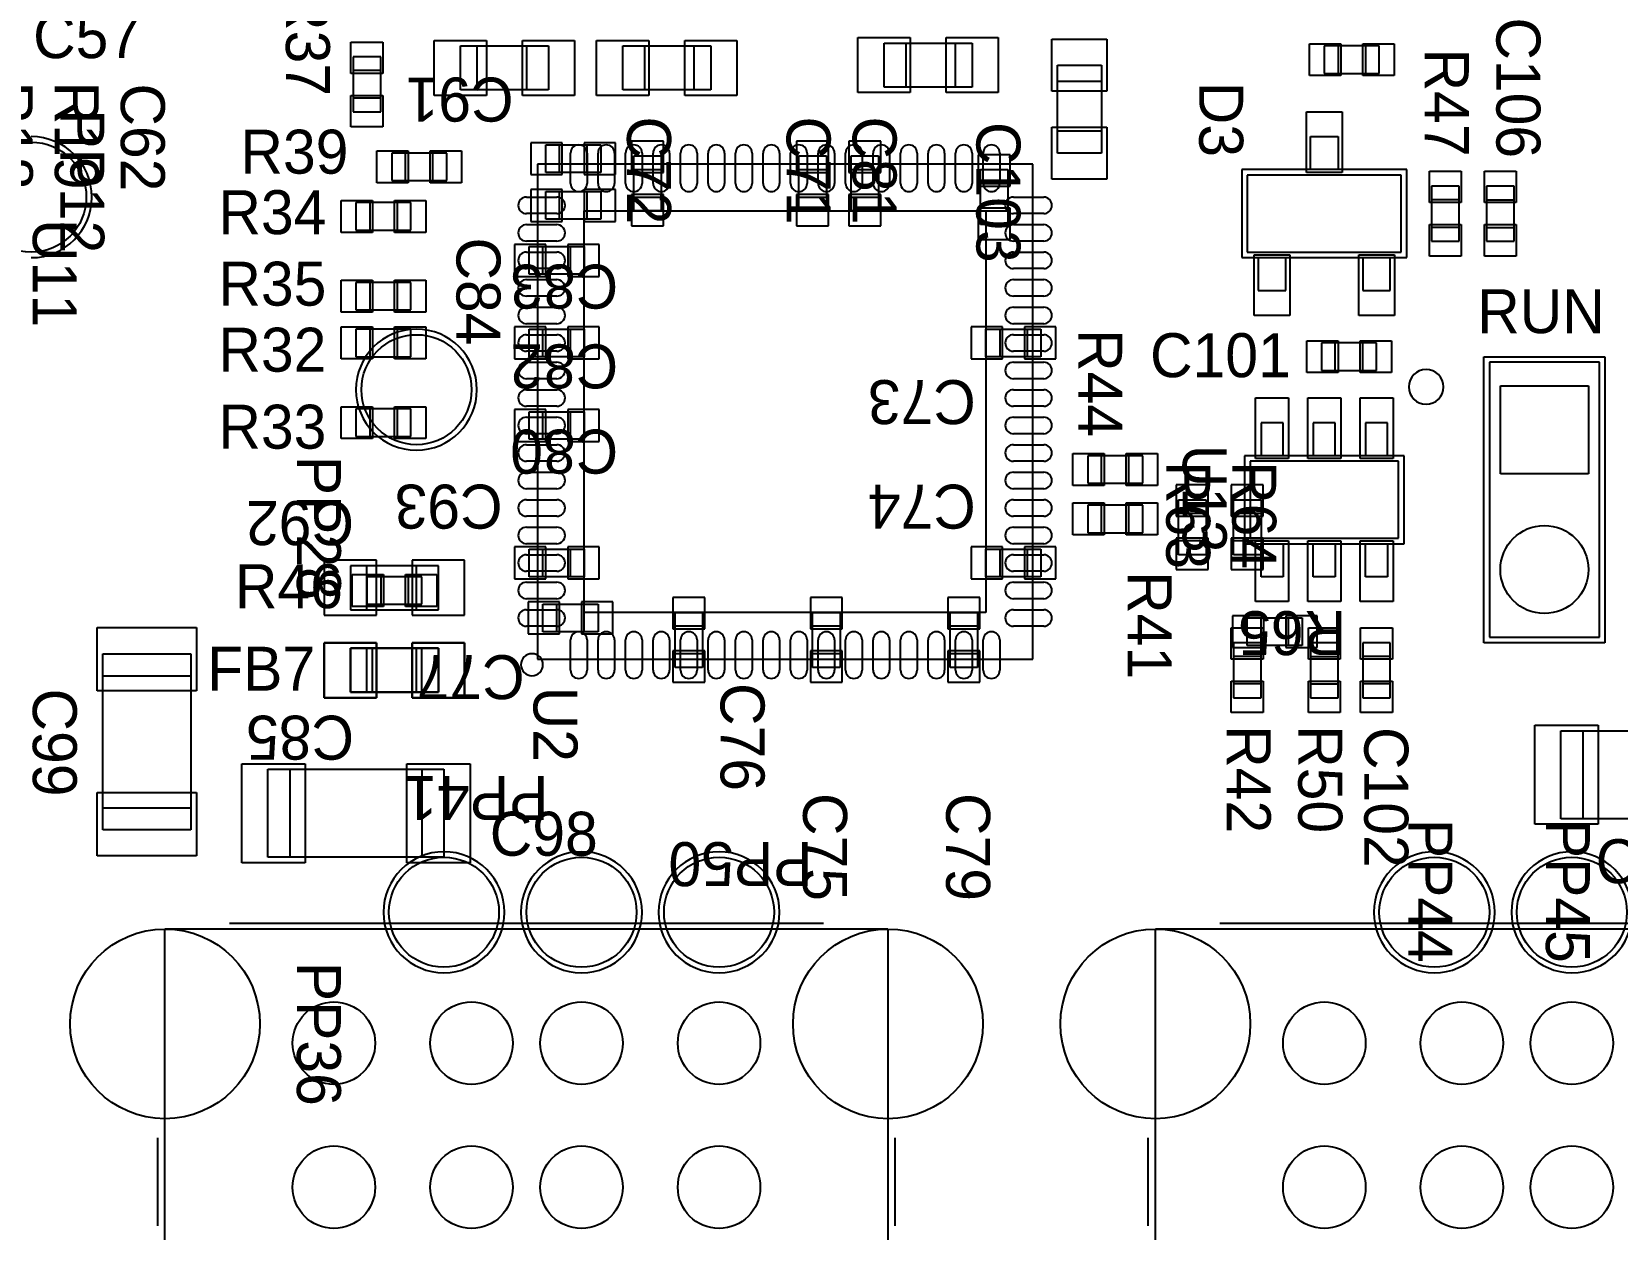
# Model space of a CAD drawing. Extents: x -395 to -66, y -1367 to -1153.
# Drawn here: x -134.17 to -105.35, y -1348.39 to -1326.62 of the extents above; entities that cross this region are included whole.
import ezdxf

# ---------------------------------------------------------------- set-up
doc = ezdxf.new("R2010")
doc.units = 0
for name, color, linetype in [('FAB_3$PI_PROJECTOR$RPI$PA0', 111, 'CONTINUOUS'), ('FAB_3$PI_PROJECTOR$RPI$PAR', 12, 'CONTINUOUS'), ('FAB_3$PI_PROJECTOR$RPI$PI0', 1, 'CONTINUOUS'), ('FAB_3$PI_PROJECTOR$RPI$PIN', 5, 'CONTINUOUS'), ('FAB_3$PI_PROJECTOR$RPI$SI0', 85, 'CONTINUOUS'), ('FAB_3$PI_PROJECTOR$RPI$SIL', 85, 'CONTINUOUS')]:
    doc.layers.add(name, color=color, linetype=linetype)

msp = doc.modelspace()

# ---------------------------------------------------------------- linework, layer by layer
at = {"layer": 'FAB_3$PI_PROJECTOR$RPI$PA0'}
for p, q in [((-126.376, -1327.68), (-126.376, -1326.88)), ((-126.376, -1326.88), (-124.776, -1326.88)), ((-126.076, -1326.88), (-126.076, -1327.68)), ((-125.176, -1326.88), (-125.176, -1327.68)), ((-124.776, -1326.88), (-124.776, -1327.68)), ((-123.426, -1326.88), (-121.826, -1326.88)), ((-123.426, -1327.68), (-123.426, -1326.88)), ((-123.026, -1327.68), (-123.026, -1326.88)), ((-122.126, -1327.68), (-122.126, -1326.88)), ((-121.826, -1326.88), (-121.826, -1327.68)), ((-118.676, -1326.83), (-117.076, -1326.83)), ((-118.676, -1327.63), (-118.676, -1326.83)), ((-118.276, -1327.63), (-118.276, -1326.83)), ((-117.376, -1327.63), (-117.376, -1326.83)), ((-117.076, -1326.83), (-117.076, -1327.63)), ((-109.676, -1326.88), (-110.676, -1326.88)), ((-110.676, -1326.88), (-110.676, -1327.38)), ((-110.426, -1326.88), (-110.426, -1327.38)), ((-109.926, -1326.88), (-109.926, -1327.38)), ((-109.676, -1327.38), (-109.676, -1326.88)), ((-127.826, -1327.08), (-128.326, -1327.08)), ((-128.326, -1327.08), (-128.326, -1328.08)), ((-127.826, -1328.08), (-127.826, -1327.08)), ((-115.526, -1328.83), (-115.526, -1327.23)), ((-115.526, -1327.23), (-114.726, -1327.23)), ((-114.726, -1327.23), (-114.726, -1328.83)), ((-127.826, -1327.33), (-128.326, -1327.33)), ((-114.726, -1327.53), (-115.526, -1327.53)), ((-110.676, -1327.38), (-109.676, -1327.38)), ((-127.826, -1327.83), (-128.326, -1327.83)), ((-124.776, -1327.68), (-126.376, -1327.68)), ((-121.826, -1327.68), (-123.426, -1327.68)), ((-117.076, -1327.63), (-118.676, -1327.63)), ((-128.326, -1328.08), (-127.826, -1328.08)), ((-114.726, -1328.43), (-115.526, -1328.43)), ((-110.926, -1329.13), (-110.926, -1328.53)), ((-110.926, -1328.53), (-110.426, -1328.53)), ((-110.426, -1328.53), (-110.426, -1329.13)), ((-127.626, -1328.83), (-127.626, -1329.33)), ((-126.626, -1328.83), (-127.626, -1328.83)), ((-127.376, -1329.33), (-127.376, -1328.83)), ((-126.876, -1329.33), (-126.876, -1328.83)), ((-126.626, -1329.33), (-126.626, -1328.83)), ((-115.976, -1329.03), (-124.976, -1329.03)), ((-124.976, -1329.03), (-124.976, -1338.03)), ((-115.976, -1338.03), (-115.976, -1329.03)), ((-114.726, -1328.83), (-115.526, -1328.83)), ((-127.626, -1329.33), (-126.626, -1329.33)), ((-109.176, -1329.13), (-112.176, -1329.13)), ((-112.176, -1329.13), (-112.176, -1330.73)), ((-109.276, -1329.23), (-112.076, -1329.23)), ((-112.076, -1329.23), (-112.076, -1330.63)), ((-109.276, -1330.63), (-109.276, -1329.23)), ((-109.176, -1330.73), (-109.176, -1329.13)), ((-108.226, -1329.43), (-108.726, -1329.43)), ((-108.726, -1329.43), (-108.726, -1330.43)), ((-108.226, -1330.43), (-108.226, -1329.43)), ((-107.226, -1329.43), (-107.726, -1329.43)), ((-107.726, -1329.43), (-107.726, -1330.43)), ((-107.226, -1330.43), (-107.226, -1329.43)), ((-127.276, -1329.73), (-128.276, -1329.73)), ((-128.276, -1329.73), (-128.276, -1330.23)), ((-128.026, -1329.73), (-128.026, -1330.23)), ((-127.526, -1329.73), (-127.526, -1330.23)), ((-127.276, -1330.23), (-127.276, -1329.73)), ((-108.226, -1329.68), (-108.726, -1329.68)), ((-107.726, -1329.68), (-107.226, -1329.68)), ((-108.226, -1330.18), (-108.726, -1330.18)), ((-107.726, -1330.18), (-107.226, -1330.18)), ((-128.276, -1330.23), (-127.276, -1330.23)), ((-108.726, -1330.43), (-108.226, -1330.43)), ((-107.726, -1330.43), (-107.226, -1330.43)), ((-112.176, -1330.73), (-109.176, -1330.73)), ((-112.076, -1330.63), (-109.276, -1330.63)), ((-111.876, -1330.73), (-111.876, -1331.33)), ((-111.376, -1331.33), (-111.376, -1330.73)), ((-109.976, -1330.73), (-109.976, -1331.33)), ((-109.476, -1331.33), (-109.476, -1330.73)), ((-127.276, -1331.18), (-128.276, -1331.18)), ((-128.276, -1331.18), (-128.276, -1331.68)), ((-128.026, -1331.18), (-128.026, -1331.68)), ((-127.526, -1331.18), (-127.526, -1331.68)), ((-127.276, -1331.68), (-127.276, -1331.18)), ((-111.876, -1331.33), (-111.376, -1331.33)), ((-109.976, -1331.33), (-109.476, -1331.33)), ((-128.276, -1331.68), (-127.276, -1331.68)), ((-127.276, -1332.03), (-128.276, -1332.03)), ((-128.276, -1332.03), (-128.276, -1332.53)), ((-128.026, -1332.03), (-128.026, -1332.53)), ((-127.526, -1332.03), (-127.526, -1332.53)), ((-127.276, -1332.53), (-127.276, -1332.03)), ((-109.726, -1332.28), (-110.726, -1332.28)), ((-110.726, -1332.28), (-110.726, -1332.78)), ((-110.476, -1332.78), (-110.476, -1332.28)), ((-109.976, -1332.78), (-109.976, -1332.28)), ((-109.726, -1332.78), (-109.726, -1332.28)), ((-128.276, -1332.53), (-127.276, -1332.53)), ((-110.726, -1332.78), (-109.726, -1332.78)), ((-107.676, -1332.63), (-107.676, -1337.63)), ((-105.676, -1332.63), (-107.676, -1332.63)), ((-105.676, -1337.63), (-105.676, -1332.63)), ((-127.276, -1333.48), (-128.276, -1333.48)), ((-128.276, -1333.48), (-128.276, -1333.98)), ((-128.026, -1333.48), (-128.026, -1333.98)), ((-127.526, -1333.48), (-127.526, -1333.98)), ((-127.276, -1333.98), (-127.276, -1333.48)), ((-111.426, -1333.73), (-111.826, -1333.73)), ((-111.826, -1333.73), (-111.826, -1334.33)), ((-111.426, -1334.33), (-111.426, -1333.73)), ((-110.476, -1333.73), (-110.876, -1333.73)), ((-110.876, -1333.73), (-110.876, -1334.33)), ((-110.476, -1334.33), (-110.476, -1333.73)), ((-109.526, -1333.73), (-109.926, -1333.73)), ((-109.926, -1333.73), (-109.926, -1334.33)), ((-109.526, -1334.33), (-109.526, -1333.73)), ((-128.276, -1333.98), (-127.276, -1333.98)), ((-114.976, -1334.33), (-114.976, -1334.83)), ((-113.976, -1334.33), (-114.976, -1334.33)), ((-114.726, -1334.83), (-114.726, -1334.33)), ((-114.226, -1334.83), (-114.226, -1334.33)), ((-113.976, -1334.83), (-113.976, -1334.33)), ((-109.226, -1334.33), (-112.126, -1334.33)), ((-112.126, -1334.33), (-112.126, -1335.93)), ((-109.326, -1334.43), (-112.026, -1334.43)), ((-112.026, -1334.43), (-112.026, -1335.83)), ((-109.326, -1335.83), (-109.326, -1334.43)), ((-109.226, -1335.93), (-109.226, -1334.33)), ((-114.976, -1334.83), (-113.976, -1334.83)), ((-114.976, -1335.23), (-114.976, -1335.73)), ((-113.976, -1335.23), (-114.976, -1335.23)), ((-114.726, -1335.73), (-114.726, -1335.23)), ((-114.226, -1335.73), (-114.226, -1335.23)), ((-113.976, -1335.73), (-113.976, -1335.23)), ((-114.976, -1335.73), (-113.976, -1335.73)), ((-112.126, -1335.93), (-109.226, -1335.93)), ((-112.026, -1335.83), (-109.326, -1335.83)), ((-111.826, -1336.53), (-111.826, -1335.93)), ((-111.426, -1335.93), (-111.426, -1336.53)), ((-110.876, -1336.53), (-110.876, -1335.93)), ((-110.476, -1335.93), (-110.476, -1336.53)), ((-109.926, -1336.53), (-109.926, -1335.93)), ((-109.526, -1335.93), (-109.526, -1336.53)), ((-127.076, -1336.53), (-128.076, -1336.53)), ((-128.076, -1336.53), (-128.076, -1337.03)), ((-127.826, -1336.53), (-127.826, -1337.03)), ((-127.326, -1336.53), (-127.326, -1337.03)), ((-127.076, -1337.03), (-127.076, -1336.53)), ((-111.426, -1336.53), (-111.826, -1336.53)), ((-110.476, -1336.53), (-110.876, -1336.53)), ((-109.526, -1336.53), (-109.926, -1336.53)), ((-128.076, -1337.03), (-127.076, -1337.03)), ((-107.676, -1337.63), (-105.676, -1337.63)), ((-132.876, -1341.13), (-132.876, -1337.93)), ((-132.876, -1337.93), (-131.276, -1337.93)), ((-131.276, -1337.93), (-131.276, -1341.13)), ((-128.376, -1337.83), (-126.776, -1337.83)), ((-128.376, -1338.63), (-128.376, -1337.83)), ((-127.976, -1338.63), (-127.976, -1337.83)), ((-127.076, -1338.63), (-127.076, -1337.83)), ((-126.776, -1337.83), (-126.776, -1338.63)), ((-111.826, -1337.73), (-112.326, -1337.73)), ((-112.326, -1337.73), (-112.326, -1338.73)), ((-111.826, -1337.98), (-112.326, -1337.98)), ((-111.826, -1338.73), (-111.826, -1337.73)), ((-110.426, -1337.73), (-110.926, -1337.73)), ((-110.926, -1337.73), (-110.926, -1338.73)), ((-110.926, -1337.98), (-110.426, -1337.98)), ((-110.426, -1338.73), (-110.426, -1337.73)), ((-109.476, -1337.73), (-109.976, -1337.73)), ((-109.976, -1337.73), (-109.976, -1338.73)), ((-109.476, -1337.98), (-109.976, -1337.98)), ((-109.476, -1338.73), (-109.476, -1337.73)), ((-124.976, -1338.03), (-115.976, -1338.03)), ((-132.876, -1338.33), (-131.276, -1338.33)), ((-111.826, -1338.48), (-112.326, -1338.48)), ((-110.926, -1338.48), (-110.426, -1338.48)), ((-109.476, -1338.48), (-109.976, -1338.48)), ((-126.776, -1338.63), (-128.376, -1338.63)), ((-112.326, -1338.73), (-111.826, -1338.73)), ((-110.926, -1338.73), (-110.426, -1338.73)), ((-109.976, -1338.73), (-109.476, -1338.73)), ((-106.376, -1339.33), (-103.176, -1339.33)), ((-106.376, -1340.93), (-106.376, -1339.33)), ((-105.976, -1339.33), (-105.976, -1340.93)), ((-129.876, -1340.03), (-126.676, -1340.03)), ((-129.876, -1341.63), (-129.876, -1340.03)), ((-129.476, -1340.03), (-129.476, -1341.63)), ((-127.076, -1340.03), (-127.076, -1341.63)), ((-126.676, -1340.03), (-126.676, -1341.63)), ((-132.876, -1340.73), (-131.276, -1340.73)), ((-131.276, -1341.13), (-132.876, -1341.13)), ((-103.176, -1340.93), (-106.376, -1340.93)), ((-126.676, -1341.63), (-129.876, -1341.63)), ((-131.746, -1360.63), (-131.746, -1342.93)), ((-131.746, -1342.93), (-118.606, -1342.93)), ((-118.606, -1342.93), (-118.606, -1360.63)), ((-113.746, -1360.63), (-113.746, -1342.93)), ((-113.746, -1342.93), (-100.606, -1342.93))]:
    msp.add_line(p, q, dxfattribs=at)
at = {"layer": 'FAB_3$PI_PROJECTOR$RPI$PAR'}
for p, q in [((-124.826, -1329.18), (-124.826, -1328.68)), ((-124.826, -1328.68), (-123.826, -1328.68)), ((-124.576, -1329.18), (-124.576, -1328.68)), ((-124.076, -1329.18), (-124.076, -1328.68)), ((-123.826, -1328.68), (-123.826, -1329.18)), ((-123.226, -1328.88), (-122.726, -1328.88)), ((-123.226, -1329.88), (-123.226, -1328.88)), ((-122.726, -1328.88), (-122.726, -1329.88)), ((-120.226, -1328.88), (-119.726, -1328.88)), ((-120.226, -1329.88), (-120.226, -1328.88)), ((-119.726, -1328.88), (-119.726, -1329.88)), ((-119.276, -1328.88), (-118.776, -1328.88)), ((-119.276, -1329.88), (-119.276, -1328.88)), ((-118.776, -1328.88), (-118.776, -1329.88)), ((-123.826, -1329.18), (-124.826, -1329.18)), ((-123.226, -1329.13), (-122.726, -1329.13)), ((-120.226, -1329.13), (-119.726, -1329.13)), ((-119.276, -1329.13), (-118.776, -1329.13)), ((-116.926, -1329.13), (-116.426, -1329.13)), ((-116.926, -1330.13), (-116.926, -1329.13)), ((-116.426, -1329.13), (-116.426, -1330.13)), ((-124.826, -1330.03), (-124.826, -1329.53)), ((-124.826, -1329.53), (-123.826, -1329.53)), ((-124.576, -1330.03), (-124.576, -1329.53)), ((-124.076, -1330.03), (-124.076, -1329.53)), ((-123.826, -1329.53), (-123.826, -1330.03)), ((-123.226, -1329.63), (-122.726, -1329.63)), ((-120.226, -1329.63), (-119.726, -1329.63)), ((-119.276, -1329.63), (-118.776, -1329.63)), ((-116.926, -1329.38), (-116.426, -1329.38)), ((-122.726, -1329.88), (-123.226, -1329.88)), ((-119.726, -1329.88), (-120.226, -1329.88)), ((-118.776, -1329.88), (-119.276, -1329.88)), ((-116.926, -1329.88), (-116.426, -1329.88)), ((-123.826, -1330.03), (-124.826, -1330.03)), ((-116.426, -1330.13), (-116.926, -1330.13)), ((-125.126, -1331.03), (-125.126, -1330.53)), ((-125.126, -1330.53), (-124.126, -1330.53)), ((-124.876, -1331.03), (-124.876, -1330.53)), ((-124.376, -1331.03), (-124.376, -1330.53)), ((-124.126, -1330.53), (-124.126, -1331.03)), ((-124.126, -1331.03), (-125.126, -1331.03)), ((-125.126, -1332.53), (-125.126, -1332.03)), ((-125.126, -1332.03), (-124.126, -1332.03)), ((-124.876, -1332.53), (-124.876, -1332.03)), ((-124.376, -1332.53), (-124.376, -1332.03)), ((-124.126, -1332.03), (-124.126, -1332.53)), ((-116.826, -1332.53), (-116.826, -1332.03)), ((-116.826, -1332.03), (-115.826, -1332.03)), ((-116.576, -1332.03), (-116.576, -1332.53)), ((-116.076, -1332.03), (-116.076, -1332.53)), ((-115.826, -1332.03), (-115.826, -1332.53)), ((-124.126, -1332.53), (-125.126, -1332.53)), ((-115.826, -1332.53), (-116.826, -1332.53)), ((-125.126, -1334.03), (-125.126, -1333.53)), ((-125.126, -1333.53), (-124.126, -1333.53)), ((-124.876, -1334.03), (-124.876, -1333.53)), ((-124.376, -1334.03), (-124.376, -1333.53)), ((-124.126, -1333.53), (-124.126, -1334.03)), ((-124.126, -1334.03), (-125.126, -1334.03)), ((-113.326, -1335.13), (-112.826, -1335.13)), ((-113.326, -1336.13), (-113.326, -1335.13)), ((-112.826, -1335.38), (-113.326, -1335.38)), ((-112.826, -1335.13), (-112.826, -1336.13)), ((-112.326, -1335.13), (-111.826, -1335.13)), ((-112.326, -1336.13), (-112.326, -1335.13)), ((-111.826, -1335.38), (-112.326, -1335.38)), ((-111.826, -1335.13), (-111.826, -1336.13)), ((-112.826, -1335.88), (-113.326, -1335.88)), ((-111.826, -1335.88), (-112.326, -1335.88)), ((-125.126, -1336.53), (-125.126, -1336.03)), ((-125.126, -1336.03), (-124.126, -1336.03)), ((-124.876, -1336.53), (-124.876, -1336.03)), ((-124.376, -1336.53), (-124.376, -1336.03)), ((-124.126, -1336.03), (-124.126, -1336.53)), ((-116.826, -1336.53), (-116.826, -1336.03)), ((-116.826, -1336.03), (-115.826, -1336.03)), ((-116.576, -1336.03), (-116.576, -1336.53)), ((-116.076, -1336.03), (-116.076, -1336.53)), ((-115.826, -1336.03), (-115.826, -1336.53)), ((-112.826, -1336.13), (-113.326, -1336.13)), ((-111.826, -1336.13), (-112.326, -1336.13)), ((-126.776, -1336.33), (-128.376, -1336.33)), ((-128.376, -1336.33), (-128.376, -1337.13)), ((-128.076, -1337.13), (-128.076, -1336.33)), ((-127.176, -1337.13), (-127.176, -1336.33)), ((-126.776, -1337.13), (-126.776, -1336.33)), ((-124.126, -1336.53), (-125.126, -1336.53)), ((-115.826, -1336.53), (-116.826, -1336.53)), ((-124.876, -1337.53), (-124.876, -1337.03)), ((-124.876, -1337.03), (-123.876, -1337.03)), ((-124.626, -1337.53), (-124.626, -1337.03)), ((-124.126, -1337.53), (-124.126, -1337.03)), ((-123.876, -1337.03), (-123.876, -1337.53)), ((-128.376, -1337.13), (-126.776, -1337.13)), ((-122.476, -1338.18), (-122.476, -1337.18)), ((-122.476, -1337.18), (-121.976, -1337.18)), ((-121.976, -1337.18), (-121.976, -1338.18)), ((-119.976, -1338.18), (-119.976, -1337.18)), ((-119.976, -1337.18), (-119.476, -1337.18)), ((-119.476, -1337.18), (-119.476, -1338.18)), ((-117.476, -1338.18), (-117.476, -1337.18)), ((-117.476, -1337.18), (-116.976, -1337.18)), ((-116.976, -1337.18), (-116.976, -1338.18)), ((-112.076, -1337.78), (-112.076, -1337.28)), ((-112.076, -1337.28), (-111.076, -1337.28)), ((-111.826, -1337.78), (-111.826, -1337.28)), ((-111.326, -1337.78), (-111.326, -1337.28)), ((-111.076, -1337.28), (-111.076, -1337.78)), ((-123.876, -1337.53), (-124.876, -1337.53)), ((-121.976, -1337.43), (-122.476, -1337.43)), ((-119.476, -1337.43), (-119.976, -1337.43)), ((-116.976, -1337.43), (-117.476, -1337.43)), ((-126.776, -1337.83), (-128.376, -1337.83)), ((-128.376, -1337.83), (-128.376, -1338.63)), ((-128.076, -1338.63), (-128.076, -1337.83)), ((-127.176, -1338.63), (-127.176, -1337.83)), ((-126.776, -1338.63), (-126.776, -1337.83)), ((-121.976, -1337.93), (-122.476, -1337.93)), ((-119.476, -1337.93), (-119.976, -1337.93)), ((-116.976, -1337.93), (-117.476, -1337.93)), ((-111.076, -1337.78), (-112.076, -1337.78)), ((-121.976, -1338.18), (-122.476, -1338.18)), ((-119.476, -1338.18), (-119.976, -1338.18)), ((-116.976, -1338.18), (-117.476, -1338.18)), ((-128.376, -1338.63), (-126.776, -1338.63))]:
    msp.add_line(p, q, dxfattribs=at)
for centre, start, end in [((-134.176, -1329.63), 270, 90), ((-127.176, -1333.13), 90, 270), ((-127.176, -1333.13), 270, 90), ((-126.676, -1342.63), 90, 270), ((-126.676, -1342.63), 270, 90), ((-124.176, -1342.63), 90, 270), ((-124.176, -1342.63), 270, 90), ((-121.676, -1342.63), 90, 270), ((-121.676, -1342.63), 270, 90), ((-108.676, -1342.63), 90, 270), ((-108.676, -1342.63), 270, 90), ((-106.176, -1342.63), 90, 270), ((-106.176, -1342.63), 270, 90)]:
    msp.add_arc(centre, 1.1, start, end, dxfattribs=at)
at = {"layer": 'FAB_3$PI_PROJECTOR$RPI$PI0'}
for p, q in [((-119.151, -1327.73), (-119.151, -1326.73)), ((-119.151, -1326.73), (-118.201, -1326.73)), ((-118.201, -1326.73), (-118.201, -1327.73)), ((-117.551, -1327.73), (-117.551, -1326.73)), ((-117.551, -1326.73), (-116.601, -1326.73)), ((-116.601, -1326.73), (-116.601, -1327.73)), ((-128.366, -1327.38), (-128.366, -1326.81)), ((-128.366, -1326.81), (-127.786, -1326.81)), ((-127.786, -1326.81), (-127.786, -1327.38)), ((-126.851, -1327.78), (-126.851, -1326.78)), ((-126.851, -1326.78), (-125.901, -1326.78)), ((-125.901, -1326.78), (-125.901, -1327.78)), ((-125.251, -1327.78), (-125.251, -1326.78)), ((-125.251, -1326.78), (-124.301, -1326.78)), ((-124.301, -1326.78), (-124.301, -1327.78)), ((-123.901, -1327.78), (-123.901, -1326.78)), ((-123.901, -1326.78), (-122.951, -1326.78)), ((-122.951, -1326.78), (-122.951, -1327.78)), ((-122.301, -1327.78), (-122.301, -1326.78)), ((-122.301, -1326.78), (-121.351, -1326.78)), ((-121.351, -1326.78), (-121.351, -1327.78)), ((-115.626, -1327.705), (-115.626, -1326.755)), ((-115.626, -1326.755), (-114.626, -1326.755)), ((-114.626, -1326.755), (-114.626, -1327.705)), ((-110.946, -1327.42), (-110.946, -1326.84)), ((-110.946, -1326.84), (-110.376, -1326.84)), ((-110.376, -1326.84), (-110.376, -1327.42)), ((-109.976, -1327.42), (-109.976, -1326.84)), ((-109.976, -1326.84), (-109.406, -1326.84)), ((-109.406, -1326.84), (-109.406, -1327.42)), ((-127.786, -1327.38), (-128.366, -1327.38)), ((-110.376, -1327.42), (-110.946, -1327.42)), ((-109.406, -1327.42), (-109.976, -1327.42)), ((-128.366, -1328.35), (-128.366, -1327.78)), ((-128.366, -1327.78), (-127.786, -1327.78)), ((-127.786, -1327.78), (-127.786, -1328.35)), ((-125.901, -1327.78), (-126.851, -1327.78)), ((-124.301, -1327.78), (-125.251, -1327.78)), ((-122.951, -1327.78), (-123.901, -1327.78)), ((-121.351, -1327.78), (-122.301, -1327.78)), ((-118.201, -1327.73), (-119.151, -1327.73)), ((-116.601, -1327.73), (-117.551, -1327.73)), ((-114.626, -1327.705), (-115.626, -1327.705)), ((-111.001, -1329.18), (-111.001, -1328.08)), ((-111.001, -1328.08), (-110.351, -1328.08)), ((-110.351, -1328.08), (-110.351, -1329.18)), ((-127.786, -1328.35), (-128.366, -1328.35)), ((-115.626, -1329.305), (-115.626, -1328.355)), ((-115.626, -1328.355), (-114.626, -1328.355)), ((-114.626, -1328.355), (-114.626, -1329.305)), ((-127.896, -1329.37), (-127.896, -1328.79)), ((-127.896, -1328.79), (-127.326, -1328.79)), ((-127.326, -1328.79), (-127.326, -1329.37)), ((-126.926, -1329.37), (-126.926, -1328.79)), ((-126.926, -1328.79), (-126.356, -1328.79)), ((-126.356, -1328.79), (-126.356, -1329.37)), ((-124.376, -1329.38), (-124.376, -1328.83)), ((-124.076, -1328.83), (-124.076, -1329.38)), ((-123.876, -1329.38), (-123.876, -1328.83)), ((-123.576, -1328.83), (-123.576, -1329.38)), ((-123.376, -1329.38), (-123.376, -1328.83)), ((-123.076, -1328.83), (-123.076, -1329.38)), ((-122.876, -1329.38), (-122.876, -1328.83)), ((-122.576, -1328.83), (-122.576, -1329.38)), ((-122.376, -1329.38), (-122.376, -1328.83)), ((-122.076, -1328.83), (-122.076, -1329.38)), ((-121.876, -1329.38), (-121.876, -1328.83)), ((-121.576, -1328.83), (-121.576, -1329.38)), ((-121.376, -1329.38), (-121.376, -1328.83)), ((-121.076, -1328.83), (-121.076, -1329.38)), ((-120.876, -1329.38), (-120.876, -1328.83)), ((-120.576, -1328.83), (-120.576, -1329.38)), ((-120.376, -1329.38), (-120.376, -1328.83)), ((-120.076, -1328.83), (-120.076, -1329.38)), ((-119.876, -1329.38), (-119.876, -1328.83)), ((-119.576, -1328.83), (-119.576, -1329.38)), ((-119.376, -1329.38), (-119.376, -1328.83)), ((-119.076, -1328.83), (-119.076, -1329.38)), ((-118.876, -1329.38), (-118.876, -1328.83)), ((-118.576, -1328.83), (-118.576, -1329.38)), ((-118.376, -1329.38), (-118.376, -1328.83)), ((-118.076, -1328.83), (-118.076, -1329.38)), ((-117.876, -1329.38), (-117.876, -1328.83)), ((-117.576, -1328.83), (-117.576, -1329.38)), ((-117.376, -1329.38), (-117.376, -1328.83)), ((-117.076, -1328.83), (-117.076, -1329.38)), ((-116.876, -1329.38), (-116.876, -1328.83)), ((-116.576, -1328.83), (-116.576, -1329.38)), ((-114.626, -1329.305), (-115.626, -1329.305)), ((-110.351, -1329.18), (-111.001, -1329.18)), ((-108.766, -1329.73), (-108.766, -1329.16)), ((-108.766, -1329.16), (-108.186, -1329.16)), ((-108.186, -1329.16), (-108.186, -1329.73)), ((-107.766, -1329.73), (-107.766, -1329.16)), ((-107.766, -1329.16), (-107.186, -1329.16)), ((-107.186, -1329.16), (-107.186, -1329.73)), ((-127.326, -1329.37), (-127.896, -1329.37)), ((-126.356, -1329.37), (-126.926, -1329.37)), ((-125.176, -1329.63), (-124.626, -1329.63)), ((-116.326, -1329.63), (-115.776, -1329.63)), ((-128.546, -1330.27), (-128.546, -1329.69)), ((-128.546, -1329.69), (-127.976, -1329.69)), ((-127.976, -1329.69), (-127.976, -1330.27)), ((-127.576, -1330.27), (-127.576, -1329.69)), ((-127.576, -1329.69), (-127.006, -1329.69)), ((-127.006, -1329.69), (-127.006, -1330.27)), ((-124.126, -1337.18), (-124.126, -1329.88)), ((-124.126, -1329.88), (-116.826, -1329.88)), ((-116.826, -1329.88), (-116.826, -1337.18)), ((-108.186, -1329.73), (-108.766, -1329.73)), ((-107.186, -1329.73), (-107.766, -1329.73)), ((-124.626, -1329.93), (-125.176, -1329.93)), ((-125.176, -1330.13), (-124.626, -1330.13)), ((-115.776, -1329.93), (-116.326, -1329.93)), ((-116.326, -1330.13), (-115.776, -1330.13)), ((-108.766, -1330.7), (-108.766, -1330.13)), ((-108.766, -1330.13), (-108.186, -1330.13)), ((-108.186, -1330.13), (-108.186, -1330.7)), ((-107.766, -1330.7), (-107.766, -1330.13)), ((-107.766, -1330.13), (-107.186, -1330.13)), ((-107.186, -1330.13), (-107.186, -1330.7)), ((-127.976, -1330.27), (-128.546, -1330.27)), ((-127.006, -1330.27), (-127.576, -1330.27)), ((-124.626, -1330.43), (-125.176, -1330.43)), ((-115.776, -1330.43), (-116.326, -1330.43)), ((-125.176, -1330.63), (-124.626, -1330.63)), ((-116.326, -1330.63), (-115.776, -1330.63)), ((-111.951, -1331.78), (-111.951, -1330.68)), ((-111.951, -1330.68), (-111.301, -1330.68)), ((-111.301, -1330.68), (-111.301, -1331.78)), ((-110.051, -1331.78), (-110.051, -1330.68)), ((-110.051, -1330.68), (-109.401, -1330.68)), ((-109.401, -1330.68), (-109.401, -1331.78)), ((-108.186, -1330.7), (-108.766, -1330.7)), ((-107.186, -1330.7), (-107.766, -1330.7)), ((-124.626, -1330.93), (-125.176, -1330.93)), ((-115.776, -1330.93), (-116.326, -1330.93)), ((-128.546, -1331.72), (-128.546, -1331.14)), ((-128.546, -1331.14), (-127.976, -1331.14)), ((-127.976, -1331.14), (-127.976, -1331.72)), ((-127.576, -1331.72), (-127.576, -1331.14)), ((-127.576, -1331.14), (-127.006, -1331.14)), ((-127.006, -1331.14), (-127.006, -1331.72)), ((-125.176, -1331.13), (-124.626, -1331.13)), ((-116.326, -1331.13), (-115.776, -1331.13)), ((-124.626, -1331.43), (-125.176, -1331.43)), ((-125.176, -1331.63), (-124.626, -1331.63)), ((-115.776, -1331.43), (-116.326, -1331.43)), ((-116.326, -1331.63), (-115.776, -1331.63)), ((-127.976, -1331.72), (-128.546, -1331.72)), ((-127.006, -1331.72), (-127.576, -1331.72)), ((-124.626, -1331.93), (-125.176, -1331.93)), ((-115.776, -1331.93), (-116.326, -1331.93)), ((-111.301, -1331.78), (-111.951, -1331.78)), ((-109.401, -1331.78), (-110.051, -1331.78)), ((-128.546, -1332.57), (-128.546, -1331.99)), ((-128.546, -1331.99), (-127.976, -1331.99)), ((-127.976, -1331.99), (-127.976, -1332.57)), ((-127.576, -1332.57), (-127.576, -1331.99)), ((-127.576, -1331.99), (-127.006, -1331.99)), ((-127.006, -1331.99), (-127.006, -1332.57)), ((-125.176, -1332.13), (-124.626, -1332.13)), ((-116.326, -1332.13), (-115.776, -1332.13)), ((-124.626, -1332.43), (-125.176, -1332.43)), ((-115.776, -1332.43), (-116.326, -1332.43)), ((-110.996, -1332.82), (-110.996, -1332.24)), ((-110.996, -1332.24), (-110.426, -1332.24)), ((-110.426, -1332.24), (-110.426, -1332.82)), ((-110.026, -1332.82), (-110.026, -1332.24)), ((-110.026, -1332.24), (-109.456, -1332.24)), ((-109.456, -1332.24), (-109.456, -1332.82)), ((-127.976, -1332.57), (-128.546, -1332.57)), ((-127.006, -1332.57), (-127.576, -1332.57)), ((-125.176, -1332.63), (-124.626, -1332.63)), ((-116.326, -1332.63), (-115.776, -1332.63)), ((-124.626, -1332.93), (-125.176, -1332.93)), ((-115.776, -1332.93), (-116.326, -1332.93)), ((-110.426, -1332.82), (-110.996, -1332.82)), ((-109.456, -1332.82), (-110.026, -1332.82)), ((-107.476, -1333.06), (-105.876, -1333.06)), ((-107.476, -1334.66), (-107.476, -1333.06)), ((-105.876, -1333.06), (-105.876, -1334.66)), ((-125.176, -1333.13), (-124.626, -1333.13)), ((-116.326, -1333.13), (-115.776, -1333.13)), ((-111.926, -1333.28), (-111.326, -1333.28)), ((-111.926, -1334.38), (-111.926, -1333.28)), ((-111.326, -1333.28), (-111.326, -1334.38)), ((-110.976, -1333.28), (-110.376, -1333.28)), ((-110.976, -1334.38), (-110.976, -1333.28)), ((-110.376, -1333.28), (-110.376, -1334.38)), ((-110.026, -1333.28), (-109.426, -1333.28)), ((-110.026, -1334.38), (-110.026, -1333.28)), ((-109.426, -1333.28), (-109.426, -1334.38)), ((-128.546, -1334.02), (-128.546, -1333.44)), ((-128.546, -1333.44), (-127.976, -1333.44)), ((-127.976, -1333.44), (-127.976, -1334.02)), ((-127.576, -1334.02), (-127.576, -1333.44)), ((-127.576, -1333.44), (-127.006, -1333.44)), ((-127.006, -1333.44), (-127.006, -1334.02)), ((-124.626, -1333.43), (-125.176, -1333.43)), ((-125.176, -1333.63), (-124.626, -1333.63)), ((-115.776, -1333.43), (-116.326, -1333.43)), ((-116.326, -1333.63), (-115.776, -1333.63)), ((-124.626, -1333.93), (-125.176, -1333.93)), ((-115.776, -1333.93), (-116.326, -1333.93)), ((-127.976, -1334.02), (-128.546, -1334.02)), ((-127.006, -1334.02), (-127.576, -1334.02)), ((-125.176, -1334.13), (-124.626, -1334.13)), ((-116.326, -1334.13), (-115.776, -1334.13)), ((-124.626, -1334.43), (-125.176, -1334.43)), ((-115.776, -1334.43), (-116.326, -1334.43)), ((-115.246, -1334.87), (-115.246, -1334.29)), ((-115.246, -1334.29), (-114.676, -1334.29)), ((-114.676, -1334.29), (-114.676, -1334.87)), ((-114.276, -1334.87), (-114.276, -1334.29)), ((-114.276, -1334.29), (-113.706, -1334.29)), ((-113.706, -1334.29), (-113.706, -1334.87)), ((-111.326, -1334.38), (-111.926, -1334.38)), ((-110.376, -1334.38), (-110.976, -1334.38)), ((-109.426, -1334.38), (-110.026, -1334.38)), ((-125.176, -1334.63), (-124.626, -1334.63)), ((-116.326, -1334.63), (-115.776, -1334.63)), ((-105.876, -1334.66), (-107.476, -1334.66)), ((-124.626, -1334.93), (-125.176, -1334.93)), ((-115.776, -1334.93), (-116.326, -1334.93)), ((-114.676, -1334.87), (-115.246, -1334.87)), ((-113.706, -1334.87), (-114.276, -1334.87)), ((-125.176, -1335.13), (-124.626, -1335.13)), ((-116.326, -1335.13), (-115.776, -1335.13)), ((-115.246, -1335.77), (-115.246, -1335.19)), ((-115.246, -1335.19), (-114.676, -1335.19)), ((-114.676, -1335.19), (-114.676, -1335.77)), ((-114.276, -1335.77), (-114.276, -1335.19)), ((-114.276, -1335.19), (-113.706, -1335.19)), ((-113.706, -1335.19), (-113.706, -1335.77)), ((-124.626, -1335.43), (-125.176, -1335.43)), ((-125.176, -1335.63), (-124.626, -1335.63)), ((-115.776, -1335.43), (-116.326, -1335.43)), ((-116.326, -1335.63), (-115.776, -1335.63)), ((-124.626, -1335.93), (-125.176, -1335.93)), ((-115.776, -1335.93), (-116.326, -1335.93)), ((-114.676, -1335.77), (-115.246, -1335.77)), ((-113.706, -1335.77), (-114.276, -1335.77)), ((-111.926, -1335.88), (-111.326, -1335.88)), ((-111.926, -1336.98), (-111.926, -1335.88)), ((-111.326, -1335.88), (-111.326, -1336.98)), ((-110.976, -1335.88), (-110.376, -1335.88)), ((-110.976, -1336.98), (-110.976, -1335.88)), ((-110.376, -1335.88), (-110.376, -1336.98)), ((-110.026, -1335.88), (-109.426, -1335.88)), ((-110.026, -1336.98), (-110.026, -1335.88)), ((-109.426, -1335.88), (-109.426, -1336.98)), ((-125.176, -1336.13), (-124.626, -1336.13)), ((-116.326, -1336.13), (-115.776, -1336.13)), ((-128.346, -1337.07), (-128.346, -1336.49)), ((-128.346, -1336.49), (-127.776, -1336.49)), ((-127.776, -1336.49), (-127.776, -1337.07)), ((-127.376, -1337.07), (-127.376, -1336.49)), ((-127.376, -1336.49), (-126.806, -1336.49)), ((-126.806, -1336.49), (-126.806, -1337.07)), ((-124.626, -1336.43), (-125.176, -1336.43)), ((-115.776, -1336.43), (-116.326, -1336.43)), ((-125.176, -1336.63), (-124.626, -1336.63)), ((-116.326, -1336.63), (-115.776, -1336.63)), ((-127.776, -1337.07), (-128.346, -1337.07)), ((-126.806, -1337.07), (-127.376, -1337.07)), ((-124.626, -1336.93), (-125.176, -1336.93)), ((-115.776, -1336.93), (-116.326, -1336.93)), ((-111.326, -1336.98), (-111.926, -1336.98)), ((-110.376, -1336.98), (-110.976, -1336.98)), ((-109.426, -1336.98), (-110.026, -1336.98)), ((-125.176, -1337.13), (-124.626, -1337.13)), ((-116.826, -1337.18), (-124.126, -1337.18)), ((-116.326, -1337.13), (-115.776, -1337.13)), ((-132.976, -1338.605), (-132.976, -1337.455)), ((-132.976, -1337.455), (-131.176, -1337.455)), ((-131.176, -1337.455), (-131.176, -1338.605)), ((-124.626, -1337.43), (-125.176, -1337.43)), ((-124.376, -1338.23), (-124.376, -1337.68)), ((-124.076, -1337.68), (-124.076, -1338.23)), ((-123.876, -1338.23), (-123.876, -1337.68)), ((-123.576, -1337.68), (-123.576, -1338.23)), ((-123.376, -1338.23), (-123.376, -1337.68)), ((-123.076, -1337.68), (-123.076, -1338.23)), ((-122.876, -1338.23), (-122.876, -1337.68)), ((-122.576, -1337.68), (-122.576, -1338.23)), ((-122.376, -1338.23), (-122.376, -1337.68)), ((-122.076, -1337.68), (-122.076, -1338.23)), ((-121.876, -1338.23), (-121.876, -1337.68)), ((-121.576, -1337.68), (-121.576, -1338.23)), ((-121.376, -1338.23), (-121.376, -1337.68)), ((-121.076, -1337.68), (-121.076, -1338.23)), ((-120.876, -1338.23), (-120.876, -1337.68)), ((-120.576, -1337.68), (-120.576, -1338.23)), ((-120.376, -1338.23), (-120.376, -1337.68)), ((-120.076, -1337.68), (-120.076, -1338.23)), ((-119.876, -1338.23), (-119.876, -1337.68)), ((-119.576, -1337.68), (-119.576, -1338.23)), ((-119.376, -1338.23), (-119.376, -1337.68)), ((-119.076, -1337.68), (-119.076, -1338.23)), ((-118.876, -1338.23), (-118.876, -1337.68)), ((-118.576, -1337.68), (-118.576, -1338.23)), ((-118.376, -1338.23), (-118.376, -1337.68)), ((-118.076, -1337.68), (-118.076, -1338.23)), ((-117.876, -1338.23), (-117.876, -1337.68)), ((-117.576, -1337.68), (-117.576, -1338.23)), ((-117.376, -1338.23), (-117.376, -1337.68)), ((-117.076, -1337.68), (-117.076, -1338.23)), ((-116.876, -1338.23), (-116.876, -1337.68)), ((-116.576, -1337.68), (-116.576, -1338.23)), ((-115.776, -1337.43), (-116.326, -1337.43)), ((-112.366, -1338.03), (-112.366, -1337.46)), ((-112.366, -1337.46), (-111.786, -1337.46)), ((-111.786, -1337.46), (-111.786, -1338.03)), ((-110.966, -1337.46), (-110.386, -1337.46)), ((-110.966, -1338.03), (-110.966, -1337.46)), ((-110.386, -1337.46), (-110.386, -1338.03)), ((-110.016, -1337.46), (-109.436, -1337.46)), ((-110.016, -1338.03), (-110.016, -1337.46)), ((-109.436, -1337.46), (-109.436, -1338.03)), ((-128.851, -1338.73), (-128.851, -1337.73)), ((-128.851, -1337.73), (-127.901, -1337.73)), ((-127.901, -1337.73), (-127.901, -1338.73)), ((-127.251, -1338.73), (-127.251, -1337.73)), ((-127.251, -1337.73), (-126.301, -1337.73)), ((-126.301, -1337.73), (-126.301, -1338.73)), ((-111.786, -1338.03), (-112.366, -1338.03)), ((-110.386, -1338.03), (-110.966, -1338.03)), ((-109.436, -1338.03), (-110.016, -1338.03)), ((-112.366, -1339), (-112.366, -1338.43)), ((-112.366, -1338.43), (-111.786, -1338.43)), ((-111.786, -1338.43), (-111.786, -1339)), ((-110.966, -1338.43), (-110.386, -1338.43)), ((-110.966, -1339), (-110.966, -1338.43)), ((-110.386, -1338.43), (-110.386, -1339)), ((-110.016, -1338.43), (-109.436, -1338.43)), ((-110.016, -1339), (-110.016, -1338.43)), ((-109.436, -1338.43), (-109.436, -1339)), ((-131.176, -1338.605), (-132.976, -1338.605)), ((-127.901, -1338.73), (-128.851, -1338.73)), ((-126.301, -1338.73), (-127.251, -1338.73)), ((-111.786, -1339), (-112.366, -1339)), ((-110.386, -1339), (-110.966, -1339)), ((-109.436, -1339), (-110.016, -1339)), ((-106.851, -1341.03), (-106.851, -1339.23)), ((-106.851, -1339.23), (-105.701, -1339.23)), ((-105.701, -1339.23), (-105.701, -1341.03)), ((-130.351, -1341.73), (-130.351, -1339.93)), ((-130.351, -1339.93), (-129.201, -1339.93)), ((-129.201, -1339.93), (-129.201, -1341.73)), ((-127.351, -1341.73), (-127.351, -1339.93)), ((-127.351, -1339.93), (-126.201, -1339.93)), ((-126.201, -1339.93), (-126.201, -1341.73)), ((-132.976, -1341.605), (-132.976, -1340.455)), ((-132.976, -1340.455), (-131.176, -1340.455)), ((-131.176, -1340.455), (-131.176, -1341.605)), ((-105.701, -1341.03), (-106.851, -1341.03)), ((-131.176, -1341.605), (-132.976, -1341.605)), ((-129.201, -1341.73), (-130.351, -1341.73)), ((-126.201, -1341.73), (-127.351, -1341.73))]:
    msp.add_line(p, q, dxfattribs=at)
for centre, radius in [((-106.676, -1336.4), 0.8), ((-131.746, -1344.66), 1.725), ((-118.606, -1344.66), 1.725), ((-113.746, -1344.66), 1.725), ((-128.676, -1345.01), 0.75), ((-126.176, -1345.01), 0.75), ((-124.176, -1345.01), 0.75), ((-121.676, -1345.01), 0.75), ((-110.676, -1345.01), 0.75), ((-108.176, -1345.01), 0.75), ((-106.176, -1345.01), 0.75), ((-128.676, -1347.63), 0.75), ((-126.176, -1347.63), 0.75), ((-124.176, -1347.63), 0.75), ((-121.676, -1347.63), 0.75), ((-110.676, -1347.63), 0.75), ((-108.176, -1347.63), 0.75), ((-106.176, -1347.63), 0.75)]:
    msp.add_circle(centre, radius, dxfattribs=at)
for centre, start, end in [((-124.226, -1328.83), 0, 180), ((-123.726, -1328.83), 0, 180), ((-123.226, -1328.83), 0, 180), ((-122.726, -1328.83), 0, 180), ((-122.226, -1328.83), 0, 180), ((-121.726, -1328.83), 0, 180), ((-121.226, -1328.83), 0, 180), ((-120.726, -1328.83), 0, 180), ((-120.226, -1328.83), 0, 180), ((-119.726, -1328.83), 0, 180), ((-119.226, -1328.83), 0, 180), ((-118.726, -1328.83), 0, 180), ((-118.226, -1328.83), 0, 180), ((-117.726, -1328.83), 0, 180), ((-117.226, -1328.83), 0, 180), ((-116.726, -1328.83), 0, 180), ((-125.176, -1329.78), 90, 270), ((-124.626, -1329.78), 270, 90), ((-124.226, -1329.38), 180, 0), ((-123.726, -1329.38), 180, 0), ((-123.226, -1329.38), 180, 0), ((-122.726, -1329.38), 180, 0), ((-122.226, -1329.38), 180, 0), ((-121.726, -1329.38), 180, 0), ((-121.226, -1329.38), 180, 0), ((-120.726, -1329.38), 180, 0), ((-120.226, -1329.38), 180, 0), ((-119.726, -1329.38), 180, 0), ((-119.226, -1329.38), 180, 0), ((-118.726, -1329.38), 180, 0), ((-118.226, -1329.38), 180, 0), ((-117.726, -1329.38), 180, 0), ((-117.226, -1329.38), 180, 0), ((-116.726, -1329.38), 180, 0), ((-116.326, -1329.78), 90, 270), ((-115.776, -1329.78), 270, 90), ((-125.176, -1330.28), 90, 270), ((-124.626, -1330.28), 270, 90), ((-116.326, -1330.28), 90, 270), ((-115.776, -1330.28), 270, 90), ((-125.176, -1330.78), 90, 270), ((-124.626, -1330.78), 270, 90), ((-116.326, -1330.78), 90, 270), ((-115.776, -1330.78), 270, 90), ((-125.176, -1331.28), 90, 270), ((-124.626, -1331.28), 270, 90), ((-116.326, -1331.28), 90, 270), ((-115.776, -1331.28), 270, 90), ((-125.176, -1331.78), 90, 270), ((-124.626, -1331.78), 270, 90), ((-116.326, -1331.78), 90, 270), ((-115.776, -1331.78), 270, 90), ((-125.176, -1332.28), 90, 270), ((-124.626, -1332.28), 270, 90), ((-116.326, -1332.28), 90, 270), ((-115.776, -1332.28), 270, 90), ((-125.176, -1332.78), 90, 270), ((-124.626, -1332.78), 270, 90), ((-116.326, -1332.78), 90, 270), ((-115.776, -1332.78), 270, 90), ((-125.176, -1333.28), 90, 270), ((-124.626, -1333.28), 270, 90), ((-116.326, -1333.28), 90, 270), ((-115.776, -1333.28), 270, 90), ((-125.176, -1333.78), 90, 270), ((-124.626, -1333.78), 270, 90), ((-116.326, -1333.78), 90, 270), ((-115.776, -1333.78), 270, 90), ((-125.176, -1334.28), 90, 270), ((-124.626, -1334.28), 270, 90), ((-116.326, -1334.28), 90, 270), ((-115.776, -1334.28), 270, 90), ((-125.176, -1334.78), 90, 270), ((-124.626, -1334.78), 270, 90), ((-116.326, -1334.78), 90, 270), ((-115.776, -1334.78), 270, 90), ((-125.176, -1335.28), 90, 270), ((-124.626, -1335.28), 270, 90), ((-116.326, -1335.28), 90, 270), ((-115.776, -1335.28), 270, 90), ((-125.176, -1335.78), 90, 270), ((-124.626, -1335.78), 270, 90), ((-116.326, -1335.78), 90, 270), ((-115.776, -1335.78), 270, 90), ((-125.176, -1336.28), 90, 270), ((-124.626, -1336.28), 270, 90), ((-116.326, -1336.28), 90, 270), ((-115.776, -1336.28), 270, 90), ((-125.176, -1336.78), 90, 270), ((-124.626, -1336.78), 270, 90), ((-116.326, -1336.78), 90, 270), ((-115.776, -1336.78), 270, 90), ((-125.176, -1337.28), 90, 270), ((-124.626, -1337.28), 270, 90), ((-116.326, -1337.28), 90, 270), ((-115.776, -1337.28), 270, 90), ((-124.226, -1337.68), 0, 180), ((-123.726, -1337.68), 0, 180), ((-123.226, -1337.68), 0, 180), ((-122.726, -1337.68), 0, 180), ((-122.226, -1337.68), 0, 180), ((-121.726, -1337.68), 0, 180), ((-121.226, -1337.68), 0, 180), ((-120.726, -1337.68), 0, 180), ((-120.226, -1337.68), 0, 180), ((-119.726, -1337.68), 0, 180), ((-119.226, -1337.68), 0, 180), ((-118.726, -1337.68), 0, 180), ((-118.226, -1337.68), 0, 180), ((-117.726, -1337.68), 0, 180), ((-117.226, -1337.68), 0, 180), ((-116.726, -1337.68), 0, 180), ((-124.226, -1338.23), 180, 0), ((-123.726, -1338.23), 180, 0), ((-123.226, -1338.23), 180, 0), ((-122.726, -1338.23), 180, 0), ((-122.226, -1338.23), 180, 0), ((-121.726, -1338.23), 180, 0), ((-121.226, -1338.23), 180, 0), ((-120.726, -1338.23), 180, 0), ((-120.226, -1338.23), 180, 0), ((-119.726, -1338.23), 180, 0), ((-119.226, -1338.23), 180, 0), ((-118.726, -1338.23), 180, 0), ((-118.226, -1338.23), 180, 0), ((-117.726, -1338.23), 180, 0), ((-117.226, -1338.23), 180, 0), ((-116.726, -1338.23), 180, 0)]:
    msp.add_arc(centre, 0.15, start, end, dxfattribs=at)
at = {"layer": 'FAB_3$PI_PROJECTOR$RPI$PIN'}
for p, q in [((-125.096, -1328.64), (-125.096, -1329.22)), ((-124.526, -1328.64), (-125.096, -1328.64)), ((-124.526, -1329.22), (-124.526, -1328.64)), ((-124.126, -1328.64), (-124.126, -1329.22)), ((-123.556, -1328.64), (-124.126, -1328.64)), ((-123.556, -1329.22), (-123.556, -1328.64)), ((-122.686, -1328.61), (-123.266, -1328.61)), ((-123.266, -1328.61), (-123.266, -1329.18)), ((-122.686, -1329.18), (-122.686, -1328.61)), ((-119.686, -1328.61), (-120.266, -1328.61)), ((-120.266, -1328.61), (-120.266, -1329.18)), ((-119.686, -1329.18), (-119.686, -1328.61)), ((-118.736, -1328.61), (-119.316, -1328.61)), ((-119.316, -1328.61), (-119.316, -1329.18)), ((-118.736, -1329.18), (-118.736, -1328.61)), ((-116.386, -1328.86), (-116.966, -1328.86)), ((-116.966, -1328.86), (-116.966, -1329.43)), ((-116.386, -1329.43), (-116.386, -1328.86)), ((-125.096, -1329.22), (-124.526, -1329.22)), ((-124.126, -1329.22), (-123.556, -1329.22)), ((-123.266, -1329.18), (-122.686, -1329.18)), ((-120.266, -1329.18), (-119.686, -1329.18)), ((-119.316, -1329.18), (-118.736, -1329.18)), ((-125.096, -1329.49), (-125.096, -1330.07)), ((-124.526, -1329.49), (-125.096, -1329.49)), ((-124.526, -1330.07), (-124.526, -1329.49)), ((-124.126, -1329.49), (-124.126, -1330.07)), ((-123.556, -1329.49), (-124.126, -1329.49)), ((-123.556, -1330.07), (-123.556, -1329.49)), ((-122.686, -1329.58), (-123.266, -1329.58)), ((-123.266, -1329.58), (-123.266, -1330.15)), ((-122.686, -1330.15), (-122.686, -1329.58)), ((-119.686, -1329.58), (-120.266, -1329.58)), ((-120.266, -1329.58), (-120.266, -1330.15)), ((-119.686, -1330.15), (-119.686, -1329.58)), ((-118.736, -1329.58), (-119.316, -1329.58)), ((-119.316, -1329.58), (-119.316, -1330.15)), ((-118.736, -1330.15), (-118.736, -1329.58)), ((-116.966, -1329.43), (-116.386, -1329.43)), ((-116.386, -1329.83), (-116.966, -1329.83)), ((-116.966, -1329.83), (-116.966, -1330.4)), ((-116.386, -1330.4), (-116.386, -1329.83)), ((-125.096, -1330.07), (-124.526, -1330.07)), ((-124.126, -1330.07), (-123.556, -1330.07)), ((-123.266, -1330.15), (-122.686, -1330.15)), ((-120.266, -1330.15), (-119.686, -1330.15)), ((-119.316, -1330.15), (-118.736, -1330.15)), ((-125.396, -1330.49), (-125.396, -1331.07)), ((-124.826, -1330.49), (-125.396, -1330.49)), ((-124.826, -1331.07), (-124.826, -1330.49)), ((-124.426, -1330.49), (-124.426, -1331.07)), ((-123.856, -1330.49), (-124.426, -1330.49)), ((-123.856, -1331.07), (-123.856, -1330.49)), ((-116.966, -1330.4), (-116.386, -1330.4)), ((-125.396, -1331.07), (-124.826, -1331.07)), ((-124.426, -1331.07), (-123.856, -1331.07)), ((-125.396, -1331.99), (-125.396, -1332.57)), ((-124.826, -1331.99), (-125.396, -1331.99)), ((-124.826, -1332.57), (-124.826, -1331.99)), ((-124.426, -1331.99), (-124.426, -1332.57)), ((-123.856, -1331.99), (-124.426, -1331.99)), ((-123.856, -1332.57), (-123.856, -1331.99)), ((-116.526, -1331.99), (-117.096, -1331.99)), ((-117.096, -1331.99), (-117.096, -1332.57)), ((-116.526, -1332.57), (-116.526, -1331.99)), ((-115.556, -1331.99), (-116.126, -1331.99)), ((-116.126, -1331.99), (-116.126, -1332.57)), ((-115.556, -1332.57), (-115.556, -1331.99)), ((-125.396, -1332.57), (-124.826, -1332.57)), ((-124.426, -1332.57), (-123.856, -1332.57)), ((-117.096, -1332.57), (-116.526, -1332.57)), ((-116.126, -1332.57), (-115.556, -1332.57)), ((-107.476, -1333.06), (-105.876, -1333.06)), ((-107.476, -1334.66), (-107.476, -1333.06)), ((-105.876, -1333.06), (-105.876, -1334.66)), ((-125.396, -1333.49), (-125.396, -1334.07)), ((-124.826, -1333.49), (-125.396, -1333.49)), ((-124.826, -1334.07), (-124.826, -1333.49)), ((-124.426, -1333.49), (-124.426, -1334.07)), ((-123.856, -1333.49), (-124.426, -1333.49)), ((-123.856, -1334.07), (-123.856, -1333.49)), ((-125.396, -1334.07), (-124.826, -1334.07)), ((-124.426, -1334.07), (-123.856, -1334.07)), ((-105.876, -1334.66), (-107.476, -1334.66)), ((-112.786, -1334.86), (-113.366, -1334.86)), ((-113.366, -1334.86), (-113.366, -1335.43)), ((-112.786, -1335.43), (-112.786, -1334.86)), ((-111.786, -1334.86), (-112.366, -1334.86)), ((-112.366, -1334.86), (-112.366, -1335.43)), ((-111.786, -1335.43), (-111.786, -1334.86)), ((-113.366, -1335.43), (-112.786, -1335.43)), ((-112.366, -1335.43), (-111.786, -1335.43)), ((-112.786, -1335.83), (-113.366, -1335.83)), ((-113.366, -1335.83), (-113.366, -1336.4)), ((-112.786, -1336.4), (-112.786, -1335.83)), ((-111.786, -1335.83), (-112.366, -1335.83)), ((-112.366, -1335.83), (-112.366, -1336.4)), ((-111.786, -1336.4), (-111.786, -1335.83)), ((-127.901, -1336.23), (-128.851, -1336.23)), ((-128.851, -1336.23), (-128.851, -1337.23)), ((-127.901, -1337.23), (-127.901, -1336.23)), ((-126.301, -1336.23), (-127.251, -1336.23)), ((-127.251, -1336.23), (-127.251, -1337.23)), ((-126.301, -1337.23), (-126.301, -1336.23)), ((-125.396, -1335.99), (-125.396, -1336.57)), ((-124.826, -1335.99), (-125.396, -1335.99)), ((-124.826, -1336.57), (-124.826, -1335.99)), ((-124.426, -1335.99), (-124.426, -1336.57)), ((-123.856, -1335.99), (-124.426, -1335.99)), ((-123.856, -1336.57), (-123.856, -1335.99)), ((-116.526, -1335.99), (-117.096, -1335.99)), ((-117.096, -1335.99), (-117.096, -1336.57)), ((-116.526, -1336.57), (-116.526, -1335.99)), ((-115.556, -1335.99), (-116.126, -1335.99)), ((-116.126, -1335.99), (-116.126, -1336.57)), ((-115.556, -1336.57), (-115.556, -1335.99)), ((-113.366, -1336.4), (-112.786, -1336.4)), ((-112.366, -1336.4), (-111.786, -1336.4)), ((-125.396, -1336.57), (-124.826, -1336.57)), ((-124.426, -1336.57), (-123.856, -1336.57)), ((-117.096, -1336.57), (-116.526, -1336.57)), ((-116.126, -1336.57), (-115.556, -1336.57)), ((-125.146, -1336.99), (-125.146, -1337.57)), ((-124.576, -1336.99), (-125.146, -1336.99)), ((-124.576, -1337.57), (-124.576, -1336.99)), ((-124.176, -1336.99), (-124.176, -1337.57)), ((-123.606, -1336.99), (-124.176, -1336.99)), ((-123.606, -1337.57), (-123.606, -1336.99)), ((-121.936, -1336.91), (-122.516, -1336.91)), ((-122.516, -1336.91), (-122.516, -1337.48)), ((-121.936, -1337.48), (-121.936, -1336.91)), ((-119.436, -1336.91), (-120.016, -1336.91)), ((-120.016, -1336.91), (-120.016, -1337.48)), ((-119.436, -1337.48), (-119.436, -1336.91)), ((-116.936, -1336.91), (-117.516, -1336.91)), ((-117.516, -1336.91), (-117.516, -1337.48)), ((-116.936, -1337.48), (-116.936, -1336.91)), ((-128.851, -1337.23), (-127.901, -1337.23)), ((-127.251, -1337.23), (-126.301, -1337.23)), ((-111.776, -1337.24), (-112.346, -1337.24)), ((-112.346, -1337.24), (-112.346, -1337.82)), ((-111.776, -1337.82), (-111.776, -1337.24)), ((-110.806, -1337.24), (-111.376, -1337.24)), ((-111.376, -1337.24), (-111.376, -1337.82)), ((-110.806, -1337.82), (-110.806, -1337.24)), ((-125.146, -1337.57), (-124.576, -1337.57)), ((-124.176, -1337.57), (-123.606, -1337.57)), ((-122.516, -1337.48), (-121.936, -1337.48)), ((-120.016, -1337.48), (-119.436, -1337.48)), ((-117.516, -1337.48), (-116.936, -1337.48)), ((-127.901, -1337.73), (-128.851, -1337.73)), ((-128.851, -1337.73), (-128.851, -1338.73)), ((-127.901, -1338.73), (-127.901, -1337.73)), ((-126.301, -1337.73), (-127.251, -1337.73)), ((-127.251, -1337.73), (-127.251, -1338.73)), ((-126.301, -1338.73), (-126.301, -1337.73)), ((-121.936, -1337.88), (-122.516, -1337.88)), ((-122.516, -1337.88), (-122.516, -1338.45)), ((-121.936, -1338.45), (-121.936, -1337.88)), ((-119.436, -1337.88), (-120.016, -1337.88)), ((-120.016, -1337.88), (-120.016, -1338.45)), ((-119.436, -1338.45), (-119.436, -1337.88)), ((-116.936, -1337.88), (-117.516, -1337.88)), ((-117.516, -1337.88), (-117.516, -1338.45)), ((-116.936, -1338.45), (-116.936, -1337.88)), ((-112.346, -1337.82), (-111.776, -1337.82)), ((-111.376, -1337.82), (-110.806, -1337.82)), ((-122.516, -1338.45), (-121.936, -1338.45)), ((-120.016, -1338.45), (-119.436, -1338.45)), ((-117.516, -1338.45), (-116.936, -1338.45)), ((-128.851, -1338.73), (-127.901, -1338.73)), ((-127.251, -1338.73), (-126.301, -1338.73))]:
    msp.add_line(p, q, dxfattribs=at)
for centre, radius in [((-134.176, -1329.63), 1), ((-127.176, -1333.13), 1), ((-106.676, -1336.4), 0.8), ((-126.676, -1342.63), 1), ((-124.176, -1342.63), 1), ((-121.676, -1342.63), 1), ((-108.676, -1342.63), 1), ((-106.176, -1342.63), 1), ((-131.746, -1344.66), 1.725), ((-118.606, -1344.66), 1.725), ((-113.746, -1344.66), 1.725), ((-128.676, -1345.01), 0.75), ((-126.176, -1345.01), 0.75), ((-124.176, -1345.01), 0.75), ((-121.676, -1345.01), 0.75), ((-110.676, -1345.01), 0.75), ((-108.176, -1345.01), 0.75), ((-106.176, -1345.01), 0.75), ((-128.676, -1347.63), 0.75), ((-126.176, -1347.63), 0.75), ((-124.176, -1347.63), 0.75), ((-121.676, -1347.63), 0.75), ((-110.676, -1347.63), 0.75), ((-108.176, -1347.63), 0.75), ((-106.176, -1347.63), 0.75)]:
    msp.add_circle(centre, radius, dxfattribs=at)
at = {"layer": 'FAB_3$PI_PROJECTOR$RPI$SI0'}
for p, q in [((-107.776, -1337.73), (-107.776, -1332.53)), ((-107.776, -1332.53), (-105.576, -1332.53)), ((-105.576, -1332.53), (-105.576, -1337.73)), ((-105.576, -1337.73), (-107.776, -1337.73)), ((-130.576, -1342.83), (-119.776, -1342.83)), ((-112.576, -1342.83), (-101.776, -1342.83)), ((-131.876, -1348.33), (-131.876, -1346.73)), ((-118.476, -1348.33), (-118.476, -1346.73)), ((-113.876, -1348.33), (-113.876, -1346.73))]:
    msp.add_line(p, q, dxfattribs=at)
for centre, radius, start, end in [((-108.826, -1333.08), 0.316, 90, 270), ((-108.826, -1333.08), 0.316, 270, 90), ((-125.076, -1338.13), 0.2, 90, 270), ((-125.076, -1338.13), 0.2, 270, 90)]:
    msp.add_arc(centre, radius, start, end, dxfattribs=at)

# ---------------------------------------------------------------- texts
at = {"layer": 'FAB_3$PI_PROJECTOR$RPI$SI0', "linetype": 'CONTINUOUS'}
for s, p in [('R37', (-129.549, -1325.83)), ('C106', (-107.549, -1326.363)), ('R47', (-108.849, -1326.93)), ('R18', (-134.949, -1327.53)), ('R19', (-133.749, -1327.53)), ('C62', (-132.549, -1327.563)), ('D3', (-112.949, -1327.533)), ('U11', (-134.149, -1330.03)), ('R44', (-115.149, -1332.03)), ('U13', (-113.249, -1334.13)), ('R41', (-114.249, -1336.43)), ('C99', (-134.149, -1338.563)), ('U2', (-125.049, -1338.53)), ('R42', (-112.449, -1339.23)), ('R50', (-111.149, -1339.23)), ('C102', (-109.949, -1339.263))]:
    msp.add_text(s, height=0.8, rotation=270, dxfattribs=at).set_placement(p)
for s, p in [('C57', (-134.143, -1327.103)), ('R39', (-130.375, -1329.203)), ('R34', (-130.775, -1330.303)), ('R35', (-130.775, -1331.603)), ('RUN', (-107.897, -1332.103, -20)), ('R32', (-130.775, -1332.803)), ('C101', (-113.843, -1332.903)), ('R33', (-130.775, -1334.203)), ('R46', (-130.475, -1337.103)), ('FB7', (-130.979, -1338.603)), ('C98', (-125.843, -1341.603)), ('C97', (-105.743, -1342.103))]:
    msp.add_text(s, height=0.8, dxfattribs=at).set_placement(p)
at = {"layer": 'FAB_3$PI_PROJECTOR$RPI$SIL', "linetype": 'CONTINUOUS'}
for s, rotation, p in [('C91', 180, (-125.409, -1327.456)), ('PP12', 270, (-133.649, -1328.033)), ('C72', 270, (-123.349, -1328.163)), ('C71', 270, (-120.449, -1328.163)), ('C81', 270, (-119.249, -1328.163)), ('C103', 270, (-116.999, -1328.263)), ('C84', 270, (-126.449, -1330.363)), ('C83', 180, (-123.509, -1330.856)), ('C82', 180, (-123.509, -1332.306)), ('C73', 180, (-117.009, -1332.956)), ('C80', 180, (-123.509, -1333.856)), ('PP28', 270, (-129.349, -1334.333)), ('R63', 270, (-113.549, -1334.43)), ('R64', 270, (-112.349, -1334.43)), ('C93', 180, (-125.609, -1334.856)), ('C74', 180, (-117.009, -1334.856)), ('C92', 180, (-128.309, -1335.156)), ('R65', 180, (-110.277, -1337.156)), ('C77', 180, (-125.209, -1337.956)), ('C76', 270, (-121.649, -1338.463)), ('C85', 180, (-128.309, -1339.056)), ('PP41', 180, (-124.779, -1340.156)), ('C75', 270, (-120.149, -1340.463)), ('C79', 270, (-117.549, -1340.463)), ('PP44', 270, (-109.149, -1340.933)), ('PP45', 270, (-106.649, -1340.933)), ('PP50', 180, (-119.979, -1341.356)), ('PP36', 270, (-129.349, -1343.533))]:
    msp.add_text(s, height=0.8, rotation=rotation, dxfattribs=at).set_placement(p)

doc.saveas('drawing.dxf')
